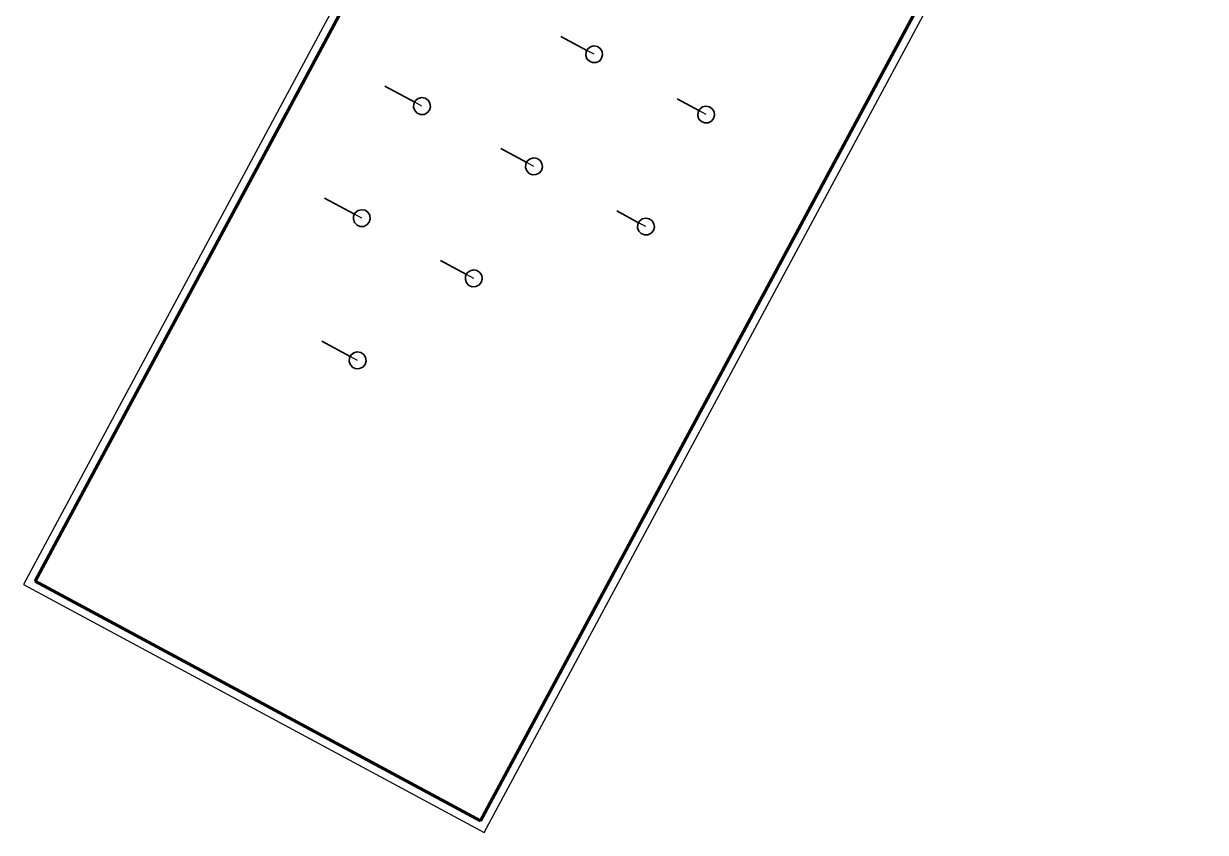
# Model space of a CAD drawing. Header units: metres. Extents: x 2711799 to 2711985, y 1236908 to 1237087.
# Drawn here: x 2711799.3 to 2711813.24, y 1236925.26 to 1236934.79 of the extents above; entities that cross this region are included whole.
import ezdxf

# ---------------------------------------------------------------- set-up
doc = ezdxf.new("R2010")
doc.units = ezdxf.units.M
doc.linetypes.add('AUSGEZOGEN', pattern=[0])
doc.linetypes.add('VERDECKT2_S2', pattern=[0.18, 0.1, -0.08])
for name, color, linetype, lineweight in [('XR$9$Beton Ansicht', 7, 'AUSGEZOGEN', 35), ('XR$9$Beton verdeckt vorne', 7, 'VERDECKT2_S2', 25), ('XR$9$STANDARD_1', 7, 'AUSGEZOGEN', 13)]:
    doc.layers.add(name, color=color, linetype=linetype, lineweight=lineweight)

msp = doc.modelspace()

# ---------------------------------------------------------------- linework, layer by layer
at = {"layer": 'XR$9$Beton Ansicht', "transparency": 33554687}
for p, q in [((2711805.9455, 1236934.4795, 640.05), (2711805.6401, 1236934.6436, 640.05)), ((2711805.9356, 1236934.4611, 640.05), (2711805.9553, 1236934.4978, 640.05)), ((2711805.9553, 1236934.4978, 640.05), (2711805.9882, 1236934.5232, 640.05)), ((2711805.9882, 1236934.5232, 640.05), (2711806.0286, 1236934.5331, 640.05)), ((2711806.0286, 1236934.5331, 640.05), (2711806.0695, 1236934.5257, 640.05)), ((2711806.0695, 1236934.5257, 640.05), (2711806.1039, 1236934.5023, 640.05)), ((2711806.1039, 1236934.5023, 640.05), (2711806.1257, 1236934.4669, 640.05)), ((2711805.9325, 1236934.4197, 640.05), (2711805.9356, 1236934.4611, 640.05)), ((2711805.9466, 1236934.3805, 640.05), (2711805.9325, 1236934.4197, 640.05)), ((2711805.9753, 1236934.3505, 640.05), (2711805.9466, 1236934.3805, 640.05)), ((2711806.0138, 1236934.3347, 640.05), (2711805.9753, 1236934.3505, 640.05)), ((2711806.0928, 1236934.3541, 640.05), (2711806.0554, 1236934.336, 640.05)), ((2711806.1197, 1236934.3858, 640.05), (2711806.0928, 1236934.3541, 640.05)), ((2711806.1313, 1236934.4257, 640.05), (2711806.1197, 1236934.3858, 640.05)), ((2711806.1257, 1236934.4669, 640.05), (2711806.1313, 1236934.4257, 640.05)), ((2711806.0554, 1236934.336, 640.05), (2711806.0138, 1236934.3347, 640.05)), ((2711803.914, 1236933.8686, 640.05), (2711803.5606, 1236934.0586, 640.05)), ((2711803.9011, 1236933.8088, 640.05), (2711803.9041, 1236933.8503, 640.05)), ((2711803.9151, 1236933.7697, 640.05), (2711803.9011, 1236933.8088, 640.05)), ((2711803.9041, 1236933.8503, 640.05), (2711803.9238, 1236933.8869, 640.05)), ((2711803.9238, 1236933.8869, 640.05), (2711803.9567, 1236933.9124, 640.05)), ((2711803.9567, 1236933.9124, 640.05), (2711803.9971, 1236933.9222, 640.05)), ((2711803.9971, 1236933.9222, 640.05), (2711804.038, 1236933.9148, 640.05)), ((2711804.038, 1236933.9148, 640.05), (2711804.0724, 1236933.8914, 640.05)), ((2711804.0724, 1236933.8914, 640.05), (2711804.0943, 1236933.8561, 640.05)), ((2711804.0999, 1236933.8149, 640.05), (2711804.0882, 1236933.7749, 640.05)), ((2711804.0943, 1236933.8561, 640.05), (2711804.0999, 1236933.8149, 640.05)), ((2711807.2666, 1236933.7692, 640.05), (2711807.0094, 1236933.9075, 640.05)), ((2711807.2568, 1236933.7508, 640.05), (2711807.2765, 1236933.7875, 640.05)), ((2711807.2765, 1236933.7875, 640.05), (2711807.3093, 1236933.8129, 640.05)), ((2711807.3093, 1236933.8129, 640.05), (2711807.3497, 1236933.8228, 640.05)), ((2711807.3497, 1236933.8228, 640.05), (2711807.3907, 1236933.8154, 640.05)), ((2711807.3907, 1236933.8154, 640.05), (2711807.425, 1236933.792, 640.05)), ((2711807.425, 1236933.792, 640.05), (2711807.4469, 1236933.7566, 640.05)), ((2711803.9438, 1236933.7396, 640.05), (2711803.9151, 1236933.7697, 640.05)), ((2711803.9823, 1236933.7239, 640.05), (2711803.9438, 1236933.7396, 640.05)), ((2711804.0239, 1236933.7252, 640.05), (2711803.9823, 1236933.7239, 640.05)), ((2711804.0613, 1236933.7432, 640.05), (2711804.0239, 1236933.7252, 640.05)), ((2711804.0882, 1236933.7749, 640.05), (2711804.0613, 1236933.7432, 640.05)), ((2711807.2537, 1236933.7094, 640.05), (2711807.2568, 1236933.7508, 640.05)), ((2711807.2677, 1236933.6702, 640.05), (2711807.2537, 1236933.7094, 640.05)), ((2711807.2965, 1236933.6402, 640.05), (2711807.2677, 1236933.6702, 640.05)), ((2711807.4408, 1236933.6755, 640.05), (2711807.414, 1236933.6437, 640.05)), ((2711807.4525, 1236933.7154, 640.05), (2711807.4408, 1236933.6755, 640.05)), ((2711807.4469, 1236933.7566, 640.05), (2711807.4525, 1236933.7154, 640.05)), ((2711807.3349, 1236933.6244, 640.05), (2711807.2965, 1236933.6402, 640.05)), ((2711807.3765, 1236933.6257, 640.05), (2711807.3349, 1236933.6244, 640.05)), ((2711807.414, 1236933.6437, 640.05), (2711807.3765, 1236933.6257, 640.05)), ((2711805.2351, 1236933.1583, 640.05), (2711804.9298, 1236933.3225, 640.05)), ((2711805.2222, 1236933.0985, 640.05), (2711805.2253, 1236933.14, 640.05)), ((2711805.2363, 1236933.0594, 640.05), (2711805.2222, 1236933.0985, 640.05)), ((2711805.2253, 1236933.14, 640.05), (2711805.245, 1236933.1766, 640.05)), ((2711805.245, 1236933.1766, 640.05), (2711805.2779, 1236933.2021, 640.05)), ((2711805.2779, 1236933.2021, 640.05), (2711805.3183, 1236933.2119, 640.05)), ((2711805.3183, 1236933.2119, 640.05), (2711805.3592, 1236933.2045, 640.05)), ((2711805.3592, 1236933.2045, 640.05), (2711805.3936, 1236933.1811, 640.05)), ((2711805.3936, 1236933.1811, 640.05), (2711805.4154, 1236933.1458, 640.05)), ((2711805.421, 1236933.1045, 640.05), (2711805.4094, 1236933.0646, 640.05)), ((2711805.4154, 1236933.1458, 640.05), (2711805.421, 1236933.1045, 640.05)), ((2711805.265, 1236933.0293, 640.05), (2711805.2363, 1236933.0594, 640.05)), ((2711805.3035, 1236933.0136, 640.05), (2711805.265, 1236933.0293, 640.05)), ((2711805.345, 1236933.0148, 640.05), (2711805.3035, 1236933.0136, 640.05)), ((2711805.3825, 1236933.0329, 640.05), (2711805.345, 1236933.0148, 640.05)), ((2711805.4094, 1236933.0646, 640.05), (2711805.3825, 1236933.0329, 640.05)), ((2711803.2037, 1236932.5475, 640.05), (2711802.8502, 1236932.7375, 640.05)), ((2711803.1907, 1236932.4877, 640.05), (2711803.1938, 1236932.5291, 640.05)), ((2711803.1938, 1236932.5291, 640.05), (2711803.2135, 1236932.5658, 640.05)), ((2711803.2135, 1236932.5658, 640.05), (2711803.2464, 1236932.5912, 640.05)), ((2711803.2464, 1236932.5912, 640.05), (2711803.2868, 1236932.6011, 640.05)), ((2711803.2868, 1236932.6011, 640.05), (2711803.3277, 1236932.5937, 640.05)), ((2711803.3277, 1236932.5937, 640.05), (2711803.3621, 1236932.5703, 640.05)), ((2711803.3621, 1236932.5703, 640.05), (2711803.384, 1236932.5349, 640.05)), ((2711803.384, 1236932.5349, 640.05), (2711803.3896, 1236932.4937, 640.05)), ((2711806.5563, 1236932.448, 640.05), (2711806.299, 1236932.5863, 640.05)), ((2711803.2048, 1236932.4485, 640.05), (2711803.1907, 1236932.4877, 640.05)), ((2711803.2335, 1236932.4185, 640.05), (2711803.2048, 1236932.4485, 640.05)), ((2711803.272, 1236932.4027, 640.05), (2711803.2335, 1236932.4185, 640.05)), ((2711803.3136, 1236932.404, 640.05), (2711803.272, 1236932.4027, 640.05)), ((2711803.351, 1236932.4221, 640.05), (2711803.3136, 1236932.404, 640.05)), ((2711803.3779, 1236932.4538, 640.05), (2711803.351, 1236932.4221, 640.05)), ((2711803.3896, 1236932.4937, 640.05), (2711803.3779, 1236932.4538, 640.05)), ((2711806.5434, 1236932.3882, 640.05), (2711806.5465, 1236932.4297, 640.05)), ((2711806.5465, 1236932.4297, 640.05), (2711806.5662, 1236932.4663, 640.05)), ((2711806.5662, 1236932.4663, 640.05), (2711806.599, 1236932.4918, 640.05)), ((2711806.599, 1236932.4918, 640.05), (2711806.6394, 1236932.5016, 640.05)), ((2711806.6394, 1236932.5016, 640.05), (2711806.6803, 1236932.4942, 640.05)), ((2711806.6803, 1236932.4942, 640.05), (2711806.7147, 1236932.4708, 640.05)), ((2711806.7147, 1236932.4708, 640.05), (2711806.7366, 1236932.4354, 640.05)), ((2711806.7422, 1236932.3942, 640.05), (2711806.7305, 1236932.3543, 640.05)), ((2711806.7366, 1236932.4354, 640.05), (2711806.7422, 1236932.3942, 640.05)), ((2711806.5574, 1236932.3491, 640.05), (2711806.5434, 1236932.3882, 640.05)), ((2711806.5862, 1236932.319, 640.05), (2711806.5574, 1236932.3491, 640.05)), ((2711806.6246, 1236932.3033, 640.05), (2711806.5862, 1236932.319, 640.05)), ((2711806.6662, 1236932.3045, 640.05), (2711806.6246, 1236932.3033, 640.05)), ((2711806.7037, 1236932.3226, 640.05), (2711806.6662, 1236932.3045, 640.05)), ((2711806.7305, 1236932.3543, 640.05), (2711806.7037, 1236932.3226, 640.05)), ((2711804.5248, 1236931.8371, 640.05), (2711804.2195, 1236932.0013, 640.05)), ((2711804.515, 1236931.8188, 640.05), (2711804.5347, 1236931.8555, 640.05)), ((2711804.5347, 1236931.8555, 640.05), (2711804.5676, 1236931.8809, 640.05)), ((2711804.5676, 1236931.8809, 640.05), (2711804.608, 1236931.8908, 640.05)), ((2711804.608, 1236931.8908, 640.05), (2711804.6489, 1236931.8834, 640.05)), ((2711804.6489, 1236931.8834, 640.05), (2711804.6832, 1236931.86, 640.05)), ((2711804.6832, 1236931.86, 640.05), (2711804.7051, 1236931.8246, 640.05)), ((2711804.5119, 1236931.7774, 640.05), (2711804.515, 1236931.8188, 640.05)), ((2711804.5259, 1236931.7382, 640.05), (2711804.5119, 1236931.7774, 640.05)), ((2711804.5547, 1236931.7082, 640.05), (2711804.5259, 1236931.7382, 640.05)), ((2711804.5932, 1236931.6924, 640.05), (2711804.5547, 1236931.7082, 640.05)), ((2711804.6347, 1236931.6937, 640.05), (2711804.5932, 1236931.6924, 640.05)), ((2711804.6722, 1236931.7117, 640.05), (2711804.6347, 1236931.6937, 640.05)), ((2711804.6991, 1236931.7435, 640.05), (2711804.6722, 1236931.7117, 640.05)), ((2711804.7107, 1236931.7834, 640.05), (2711804.6991, 1236931.7435, 640.05)), ((2711804.7051, 1236931.8246, 640.05), (2711804.7107, 1236931.7834, 640.05)), ((2711803.1539, 1236930.8711, 640.05), (2711802.8197, 1236931.0508, 640.05)), ((2711803.1441, 1236930.8528, 640.05), (2711803.1638, 1236930.8895, 640.05)), ((2711803.1638, 1236930.8895, 640.05), (2711803.1967, 1236930.9149, 640.05)), ((2711803.1967, 1236930.9149, 640.05), (2711803.2371, 1236930.9248, 640.05)), ((2711803.2371, 1236930.9248, 640.05), (2711803.278, 1236930.9174, 640.05)), ((2711803.278, 1236930.9174, 640.05), (2711803.3124, 1236930.894, 640.05)), ((2711803.3124, 1236930.894, 640.05), (2711803.3342, 1236930.8586, 640.05)), ((2711803.3342, 1236930.8586, 640.05), (2711803.3398, 1236930.8174, 640.05)), ((2711803.141, 1236930.8114, 640.05), (2711803.1441, 1236930.8528, 640.05)), ((2711803.1551, 1236930.7722, 640.05), (2711803.141, 1236930.8114, 640.05)), ((2711803.1838, 1236930.7422, 640.05), (2711803.1551, 1236930.7722, 640.05)), ((2711803.2223, 1236930.7264, 640.05), (2711803.1838, 1236930.7422, 640.05)), ((2711803.2638, 1236930.7277, 640.05), (2711803.2223, 1236930.7264, 640.05)), ((2711803.3013, 1236930.7457, 640.05), (2711803.2638, 1236930.7277, 640.05)), ((2711803.3282, 1236930.7775, 640.05), (2711803.3013, 1236930.7457, 640.05)), ((2711803.3398, 1236930.8174, 640.05), (2711803.3282, 1236930.7775, 640.05))]:
    msp.add_line(p, q, dxfattribs=at)
at = {"layer": 'XR$9$Beton Ansicht', "color": 7, "linetype": 'AUSGEZOGEN', "lineweight": 35, "transparency": 33554687}
for p, q in [((2711805.9455, 1236934.4795, 640.05), (2711805.6401, 1236934.6436, 640.05)), ((2711805.9356, 1236934.4611, 640.05), (2711805.9553, 1236934.4978, 640.05)), ((2711805.9553, 1236934.4978, 640.05), (2711805.9882, 1236934.5232, 640.05)), ((2711805.9882, 1236934.5232, 640.05), (2711806.0286, 1236934.5331, 640.05)), ((2711806.0286, 1236934.5331, 640.05), (2711806.0695, 1236934.5257, 640.05)), ((2711806.0695, 1236934.5257, 640.05), (2711806.1039, 1236934.5023, 640.05)), ((2711806.1039, 1236934.5023, 640.05), (2711806.1257, 1236934.4669, 640.05)), ((2711805.9325, 1236934.4197, 640.05), (2711805.9356, 1236934.4611, 640.05)), ((2711805.9466, 1236934.3805, 640.05), (2711805.9325, 1236934.4197, 640.05)), ((2711805.9753, 1236934.3505, 640.05), (2711805.9466, 1236934.3805, 640.05)), ((2711806.0138, 1236934.3347, 640.05), (2711805.9753, 1236934.3505, 640.05)), ((2711806.0928, 1236934.3541, 640.05), (2711806.0554, 1236934.336, 640.05)), ((2711806.1197, 1236934.3858, 640.05), (2711806.0928, 1236934.3541, 640.05)), ((2711806.1313, 1236934.4257, 640.05), (2711806.1197, 1236934.3858, 640.05)), ((2711806.1257, 1236934.4669, 640.05), (2711806.1313, 1236934.4257, 640.05)), ((2711806.0554, 1236934.336, 640.05), (2711806.0138, 1236934.3347, 640.05)), ((2711803.914, 1236933.8686, 640.05), (2711803.5606, 1236934.0586, 640.05)), ((2711803.9011, 1236933.8088, 640.05), (2711803.9041, 1236933.8503, 640.05)), ((2711803.9151, 1236933.7697, 640.05), (2711803.9011, 1236933.8088, 640.05)), ((2711803.9041, 1236933.8503, 640.05), (2711803.9238, 1236933.8869, 640.05)), ((2711803.9238, 1236933.8869, 640.05), (2711803.9567, 1236933.9124, 640.05)), ((2711803.9567, 1236933.9124, 640.05), (2711803.9971, 1236933.9222, 640.05)), ((2711803.9971, 1236933.9222, 640.05), (2711804.038, 1236933.9148, 640.05)), ((2711804.038, 1236933.9148, 640.05), (2711804.0724, 1236933.8914, 640.05)), ((2711804.0724, 1236933.8914, 640.05), (2711804.0943, 1236933.8561, 640.05)), ((2711804.0999, 1236933.8149, 640.05), (2711804.0882, 1236933.7749, 640.05)), ((2711804.0943, 1236933.8561, 640.05), (2711804.0999, 1236933.8149, 640.05)), ((2711807.2666, 1236933.7692, 640.05), (2711807.0094, 1236933.9075, 640.05)), ((2711807.2568, 1236933.7508, 640.05), (2711807.2765, 1236933.7875, 640.05)), ((2711807.2765, 1236933.7875, 640.05), (2711807.3093, 1236933.8129, 640.05)), ((2711807.3093, 1236933.8129, 640.05), (2711807.3497, 1236933.8228, 640.05)), ((2711807.3497, 1236933.8228, 640.05), (2711807.3907, 1236933.8154, 640.05)), ((2711807.3907, 1236933.8154, 640.05), (2711807.425, 1236933.792, 640.05)), ((2711807.425, 1236933.792, 640.05), (2711807.4469, 1236933.7566, 640.05)), ((2711803.9438, 1236933.7396, 640.05), (2711803.9151, 1236933.7697, 640.05)), ((2711803.9823, 1236933.7239, 640.05), (2711803.9438, 1236933.7396, 640.05)), ((2711804.0239, 1236933.7252, 640.05), (2711803.9823, 1236933.7239, 640.05)), ((2711804.0613, 1236933.7432, 640.05), (2711804.0239, 1236933.7252, 640.05)), ((2711804.0882, 1236933.7749, 640.05), (2711804.0613, 1236933.7432, 640.05)), ((2711807.2537, 1236933.7094, 640.05), (2711807.2568, 1236933.7508, 640.05)), ((2711807.2677, 1236933.6702, 640.05), (2711807.2537, 1236933.7094, 640.05)), ((2711807.2965, 1236933.6402, 640.05), (2711807.2677, 1236933.6702, 640.05)), ((2711807.4408, 1236933.6755, 640.05), (2711807.414, 1236933.6437, 640.05)), ((2711807.4525, 1236933.7154, 640.05), (2711807.4408, 1236933.6755, 640.05)), ((2711807.4469, 1236933.7566, 640.05), (2711807.4525, 1236933.7154, 640.05)), ((2711807.3349, 1236933.6244, 640.05), (2711807.2965, 1236933.6402, 640.05)), ((2711807.3765, 1236933.6257, 640.05), (2711807.3349, 1236933.6244, 640.05)), ((2711807.414, 1236933.6437, 640.05), (2711807.3765, 1236933.6257, 640.05)), ((2711805.2351, 1236933.1583, 640.05), (2711804.9298, 1236933.3225, 640.05)), ((2711805.2222, 1236933.0985, 640.05), (2711805.2253, 1236933.14, 640.05)), ((2711805.2363, 1236933.0594, 640.05), (2711805.2222, 1236933.0985, 640.05)), ((2711805.2253, 1236933.14, 640.05), (2711805.245, 1236933.1766, 640.05)), ((2711805.245, 1236933.1766, 640.05), (2711805.2779, 1236933.2021, 640.05)), ((2711805.2779, 1236933.2021, 640.05), (2711805.3183, 1236933.2119, 640.05)), ((2711805.3183, 1236933.2119, 640.05), (2711805.3592, 1236933.2045, 640.05)), ((2711805.3592, 1236933.2045, 640.05), (2711805.3936, 1236933.1811, 640.05)), ((2711805.3936, 1236933.1811, 640.05), (2711805.4154, 1236933.1458, 640.05)), ((2711805.421, 1236933.1045, 640.05), (2711805.4094, 1236933.0646, 640.05)), ((2711805.4154, 1236933.1458, 640.05), (2711805.421, 1236933.1045, 640.05)), ((2711805.265, 1236933.0293, 640.05), (2711805.2363, 1236933.0594, 640.05)), ((2711805.3035, 1236933.0136, 640.05), (2711805.265, 1236933.0293, 640.05)), ((2711805.345, 1236933.0148, 640.05), (2711805.3035, 1236933.0136, 640.05)), ((2711805.3825, 1236933.0329, 640.05), (2711805.345, 1236933.0148, 640.05)), ((2711805.4094, 1236933.0646, 640.05), (2711805.3825, 1236933.0329, 640.05)), ((2711803.2037, 1236932.5475, 640.05), (2711802.8502, 1236932.7375, 640.05)), ((2711803.1907, 1236932.4877, 640.05), (2711803.1938, 1236932.5291, 640.05)), ((2711803.1938, 1236932.5291, 640.05), (2711803.2135, 1236932.5658, 640.05)), ((2711803.2135, 1236932.5658, 640.05), (2711803.2464, 1236932.5912, 640.05)), ((2711803.2464, 1236932.5912, 640.05), (2711803.2868, 1236932.6011, 640.05)), ((2711803.2868, 1236932.6011, 640.05), (2711803.3277, 1236932.5937, 640.05)), ((2711803.3277, 1236932.5937, 640.05), (2711803.3621, 1236932.5703, 640.05)), ((2711803.3621, 1236932.5703, 640.05), (2711803.384, 1236932.5349, 640.05)), ((2711803.384, 1236932.5349, 640.05), (2711803.3896, 1236932.4937, 640.05)), ((2711806.5563, 1236932.448, 640.05), (2711806.299, 1236932.5863, 640.05)), ((2711803.2048, 1236932.4485, 640.05), (2711803.1907, 1236932.4877, 640.05)), ((2711803.2335, 1236932.4185, 640.05), (2711803.2048, 1236932.4485, 640.05)), ((2711803.272, 1236932.4027, 640.05), (2711803.2335, 1236932.4185, 640.05)), ((2711803.3136, 1236932.404, 640.05), (2711803.272, 1236932.4027, 640.05)), ((2711803.351, 1236932.4221, 640.05), (2711803.3136, 1236932.404, 640.05)), ((2711803.3779, 1236932.4538, 640.05), (2711803.351, 1236932.4221, 640.05)), ((2711803.3896, 1236932.4937, 640.05), (2711803.3779, 1236932.4538, 640.05)), ((2711806.5434, 1236932.3882, 640.05), (2711806.5465, 1236932.4297, 640.05)), ((2711806.5465, 1236932.4297, 640.05), (2711806.5662, 1236932.4663, 640.05)), ((2711806.5662, 1236932.4663, 640.05), (2711806.599, 1236932.4918, 640.05)), ((2711806.599, 1236932.4918, 640.05), (2711806.6394, 1236932.5016, 640.05)), ((2711806.6394, 1236932.5016, 640.05), (2711806.6803, 1236932.4942, 640.05)), ((2711806.6803, 1236932.4942, 640.05), (2711806.7147, 1236932.4708, 640.05)), ((2711806.7147, 1236932.4708, 640.05), (2711806.7366, 1236932.4354, 640.05)), ((2711806.7422, 1236932.3942, 640.05), (2711806.7305, 1236932.3543, 640.05)), ((2711806.7366, 1236932.4354, 640.05), (2711806.7422, 1236932.3942, 640.05)), ((2711806.5574, 1236932.3491, 640.05), (2711806.5434, 1236932.3882, 640.05)), ((2711806.5862, 1236932.319, 640.05), (2711806.5574, 1236932.3491, 640.05)), ((2711806.6246, 1236932.3033, 640.05), (2711806.5862, 1236932.319, 640.05)), ((2711806.6662, 1236932.3045, 640.05), (2711806.6246, 1236932.3033, 640.05)), ((2711806.7037, 1236932.3226, 640.05), (2711806.6662, 1236932.3045, 640.05)), ((2711806.7305, 1236932.3543, 640.05), (2711806.7037, 1236932.3226, 640.05)), ((2711804.5248, 1236931.8371, 640.05), (2711804.2195, 1236932.0013, 640.05)), ((2711804.515, 1236931.8188, 640.05), (2711804.5347, 1236931.8555, 640.05)), ((2711804.5347, 1236931.8555, 640.05), (2711804.5676, 1236931.8809, 640.05)), ((2711804.5676, 1236931.8809, 640.05), (2711804.608, 1236931.8908, 640.05)), ((2711804.608, 1236931.8908, 640.05), (2711804.6489, 1236931.8834, 640.05)), ((2711804.6489, 1236931.8834, 640.05), (2711804.6832, 1236931.86, 640.05)), ((2711804.6832, 1236931.86, 640.05), (2711804.7051, 1236931.8246, 640.05)), ((2711804.5119, 1236931.7774, 640.05), (2711804.515, 1236931.8188, 640.05)), ((2711804.5259, 1236931.7382, 640.05), (2711804.5119, 1236931.7774, 640.05)), ((2711804.5547, 1236931.7082, 640.05), (2711804.5259, 1236931.7382, 640.05)), ((2711804.5932, 1236931.6924, 640.05), (2711804.5547, 1236931.7082, 640.05)), ((2711804.6347, 1236931.6937, 640.05), (2711804.5932, 1236931.6924, 640.05)), ((2711804.6722, 1236931.7117, 640.05), (2711804.6347, 1236931.6937, 640.05)), ((2711804.6991, 1236931.7435, 640.05), (2711804.6722, 1236931.7117, 640.05)), ((2711804.7107, 1236931.7834, 640.05), (2711804.6991, 1236931.7435, 640.05)), ((2711804.7051, 1236931.8246, 640.05), (2711804.7107, 1236931.7834, 640.05)), ((2711803.1539, 1236930.8711, 640.05), (2711802.8197, 1236931.0508, 640.05)), ((2711803.1441, 1236930.8528, 640.05), (2711803.1638, 1236930.8895, 640.05)), ((2711803.1638, 1236930.8895, 640.05), (2711803.1967, 1236930.9149, 640.05)), ((2711803.1967, 1236930.9149, 640.05), (2711803.2371, 1236930.9248, 640.05)), ((2711803.2371, 1236930.9248, 640.05), (2711803.278, 1236930.9174, 640.05)), ((2711803.278, 1236930.9174, 640.05), (2711803.3124, 1236930.894, 640.05)), ((2711803.3124, 1236930.894, 640.05), (2711803.3342, 1236930.8586, 640.05)), ((2711803.3342, 1236930.8586, 640.05), (2711803.3398, 1236930.8174, 640.05)), ((2711803.141, 1236930.8114, 640.05), (2711803.1441, 1236930.8528, 640.05)), ((2711803.1551, 1236930.7722, 640.05), (2711803.141, 1236930.8114, 640.05)), ((2711803.1838, 1236930.7422, 640.05), (2711803.1551, 1236930.7722, 640.05)), ((2711803.2223, 1236930.7264, 640.05), (2711803.1838, 1236930.7422, 640.05)), ((2711803.2638, 1236930.7277, 640.05), (2711803.2223, 1236930.7264, 640.05)), ((2711803.3013, 1236930.7457, 640.05), (2711803.2638, 1236930.7277, 640.05)), ((2711803.3282, 1236930.7775, 640.05), (2711803.3013, 1236930.7457, 640.05)), ((2711803.3398, 1236930.8174, 640.05), (2711803.3282, 1236930.7775, 640.05))]:
    msp.add_line(p, q, dxfattribs=at)
at = {"layer": 'XR$9$Beton verdeckt vorne', "transparency": 33554687}
for p, q in [((2711806.0315, 1236934.4332, 640.05), (2711805.9455, 1236934.4795, 640.05)), ((2711804.0001, 1236933.8223, 640.05), (2711803.914, 1236933.8686, 640.05)), ((2711807.3527, 1236933.7229, 640.05), (2711807.2666, 1236933.7692, 640.05)), ((2711805.3212, 1236933.112, 640.05), (2711805.2351, 1236933.1583, 640.05)), ((2711803.2897, 1236932.5012, 640.05), (2711803.2037, 1236932.5475, 640.05)), ((2711806.6424, 1236932.4017, 640.05), (2711806.5563, 1236932.448, 640.05)), ((2711804.6109, 1236931.7909, 640.05), (2711804.5248, 1236931.8371, 640.05)), ((2711803.24, 1236930.8249, 640.05), (2711803.1539, 1236930.8711, 640.05))]:
    msp.add_line(p, q, dxfattribs=at)
at = {"layer": 'XR$9$Beton verdeckt vorne', "color": 7, "linetype": 'VERDECKT2_S2', "lineweight": 25, "transparency": 33554687}
for p, q in [((2711806.0315, 1236934.4332, 640.05), (2711805.9455, 1236934.4795, 640.05)), ((2711804.0001, 1236933.8223, 640.05), (2711803.914, 1236933.8686, 640.05)), ((2711807.3527, 1236933.7229, 640.05), (2711807.2666, 1236933.7692, 640.05)), ((2711805.3212, 1236933.112, 640.05), (2711805.2351, 1236933.1583, 640.05)), ((2711803.2897, 1236932.5012, 640.05), (2711803.2037, 1236932.5475, 640.05)), ((2711806.6424, 1236932.4017, 640.05), (2711806.5563, 1236932.448, 640.05)), ((2711804.6109, 1236931.7909, 640.05), (2711804.5248, 1236931.8371, 640.05)), ((2711803.24, 1236930.8249, 640.05), (2711803.1539, 1236930.8711, 640.05))]:
    msp.add_line(p, q, dxfattribs=at)
at = {"layer": 'XR$9$STANDARD_1', "color": 211, "linetype": 'AUSGEZOGEN', "lineweight": 100, "transparency": 33554687}
for p, q in [((2711799.4354, 1236928.2212, 640.05), (2711812.5903, 1236952.6891, 640.05)), ((2711812.5903, 1236952.6891, 640.05), (2711799.4354, 1236928.2212, 640.05)), ((2711804.692, 1236925.3951, 640.05), (2711817.8469, 1236949.8629, 640.05)), ((2711817.8469, 1236949.8629, 640.05), (2711804.692, 1236925.3951, 640.05)), ((2711799.4354, 1236928.2212, 640.05), (2711804.692, 1236925.3951, 640.05)), ((2711799.4354, 1236928.2212, 640.05), (2711804.692, 1236925.3951, 640.05))]:
    msp.add_line(p, q, dxfattribs=at)
at = {"layer": 'XR$9$STANDARD_1', "color": 211, "linetype": 'AUSGEZOGEN', "lineweight": 25, "transparency": 33554687}
for p, q in [((2711799.4354, 1236928.2212, 640.05), (2711812.5903, 1236952.6891, 640.05)), ((2711812.5903, 1236952.6891, 640.05), (2711799.4354, 1236928.2212, 640.05)), ((2711804.692, 1236925.3951, 640.05), (2711817.8469, 1236949.8629, 640.05)), ((2711817.8469, 1236949.8629, 640.05), (2711804.692, 1236925.3951, 640.05)), ((2711799.4354, 1236928.2212, 640.05), (2711804.692, 1236925.3951, 640.05)), ((2711799.4354, 1236928.2212, 640.05), (2711804.692, 1236925.3951, 640.05))]:
    msp.add_line(p, q, dxfattribs=at)
at = {"layer": 'XR$9$STANDARD_1', "color": 5, "linetype": 'AUSGEZOGEN', "lineweight": 25, "transparency": 33554687, "elevation": 0}
msp.add_lwpolyline([(2711812.5496, 1236952.8245), (2711799.3, 1236928.1805), (2711804.7327, 1236925.2596), (2711817.9824, 1236949.9036), (2711812.5496, 1236952.8245)], dxfattribs=at)

doc.saveas('drawing.dxf')
